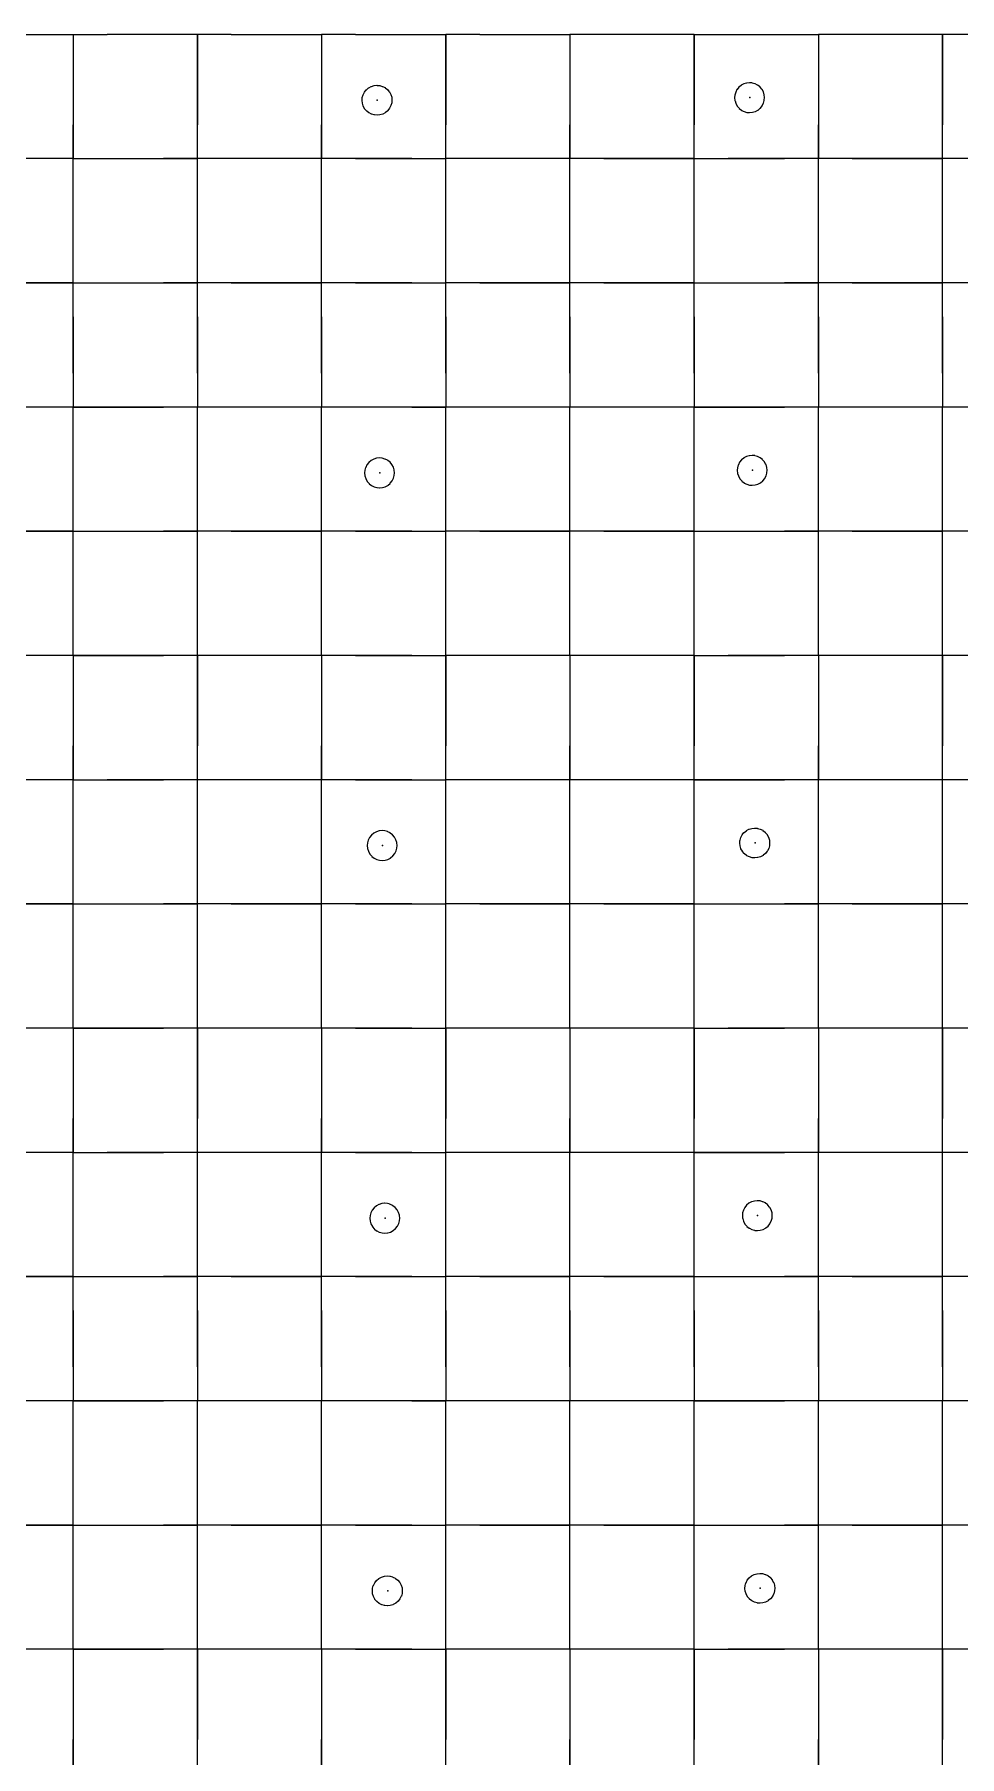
# Model space of a CAD drawing. Header units: metres. Extents: x 0 to 438, y -24 to 612.
# Drawn here: x 69.2 to 136.2, y 478.2 to 603 of the extents above; entities that cross this region are included whole.
import ezdxf

# ---------------------------------------------------------------- set-up
doc = ezdxf.new("R2010")
doc.units = ezdxf.units.M
doc.layers.add('LAYER_01_CUT', color=7, linetype='Continuous')
doc.layers.add('LAYER_04_GRID', color=7, linetype='Continuous')

msp = doc.modelspace()

# ---------------------------------------------------------------- linework, layer by layer
at = {"layer": 'LAYER_01_CUT'}
for points in [[(65.46, 603), (72, 603), (72, 600.54), (72, 594), (72, 596.46)], [(72, 603), (72, 596.46)], [(72, 603), (74.46, 603)], [(74.46, 594), (81, 594), (81, 600.54), (81, 603), (81, 596.46)], [(81, 603), (74.46, 603)], [(83.46, 603), (81, 603)], [(83.46, 603), (90, 603), (90, 600.54), (90, 594), (90, 596.46)], [(92.46, 603), (90, 603)], [(90, 603), (90, 596.46)], [(92.46, 594), (99, 594), (99, 600.54), (99, 603), (99, 596.46)], [(92.46, 603), (99, 603)], [(101.46, 603), (99, 603)], [(101.46, 603), (108, 603), (108, 600.54), (108, 594), (108, 596.46)], [(110.46, 603), (108, 603)], [(108, 603), (108, 596.46)], [(110.46, 594), (117, 594), (117, 600.54), (117, 603), (117, 596.46)], [(117, 603), (110.46, 603)], [(117, 603), (119.46, 603)], [(119.46, 603), (126, 603), (126, 600.54), (126, 594), (126, 596.46)], [(128.46, 603), (126, 603)], [(126, 603), (126, 596.46)], [(128.46, 594), (135, 594), (135, 600.54), (135, 603), (135, 596.46)], [(135, 603), (128.46, 603)], [(137.46, 603), (135, 603)], [(93.01, 598.63), (93.1, 598.81), (93.11, 598.82), (93.24, 598.98), (93.25, 598.99), (93.41, 599.13), (93.42, 599.13), (93.6, 599.23), (93.61, 599.23), (93.8, 599.29), (93.81, 599.29), (94.01, 599.32), (94.02, 599.31), (94.21, 599.3), (94.21, 599.3), (94.4, 599.24), (94.41, 599.24), (94.6, 599.15), (94.6, 599.14), (94.77, 599.01), (94.78, 599), (94.91, 598.84), (94.92, 598.84), (95.02, 598.65), (95.02, 598.64), (95.08, 598.45), (95.08, 598.44), (95.1, 598.24), (95.1, 598.23), (95.09, 598.04), (95.08, 598.04), (95.03, 597.85), (95.03, 597.84), (94.93, 597.65), (94.93, 597.65), (94.8, 597.48), (94.79, 597.47), (94.63, 597.34), (94.62, 597.33), (94.44, 597.23), (94.43, 597.23), (94.23, 597.17), (94.22, 597.17), (94.03, 597.15), (94.02, 597.15), (93.83, 597.17), (93.82, 597.17), (93.63, 597.22), (93.62, 597.22), (93.44, 597.32), (93.43, 597.32), (93.27, 597.45), (93.26, 597.46), (93.12, 597.62), (93.12, 597.63), (93.02, 597.81), (93.02, 597.82), (92.96, 598.02), (92.96, 598.03), (92.93, 598.22), (92.94, 598.23), (92.95, 598.42), (92.95, 598.43), (93.01, 598.62), (93.01, 598.63)], [(120.24, 599.17), (120.11, 599.01), (120.1, 599), (120.01, 598.81), (120.01, 598.81), (119.95, 598.61), (119.95, 598.61), (119.93, 598.42), (119.93, 598.41), (119.95, 598.21), (119.96, 598.2), (120.02, 598.01), (120.02, 598), (120.12, 597.82), (120.12, 597.81), (120.26, 597.65), (120.26, 597.64), (120.43, 597.51), (120.44, 597.5), (120.62, 597.41), (120.63, 597.41), (120.82, 597.35), (120.83, 597.35), (121.02, 597.34), (121.02, 597.34), (121.22, 597.36), (121.23, 597.36), (121.43, 597.42), (121.44, 597.42), (121.62, 597.52), (121.63, 597.52), (121.79, 597.66), (121.8, 597.67), (121.93, 597.83), (121.93, 597.84), (122.03, 598.02), (122.03, 598.03), (122.08, 598.22), (122.08, 598.23), (122.1, 598.42), (122.1, 598.43), (122.08, 598.62), (122.08, 598.63), (122.02, 598.83), (122.02, 598.84), (121.92, 599.02), (121.91, 599.03), (121.78, 599.19), (121.77, 599.2), (121.6, 599.33), (121.6, 599.33), (121.41, 599.43), (121.4, 599.43), (121.21, 599.48), (121.2, 599.49), (121.02, 599.5), (121.01, 599.5), (120.81, 599.48), (120.8, 599.48), (120.61, 599.42), (120.6, 599.42), (120.41, 599.32), (120.41, 599.31), (120.24, 599.18), (120.24, 599.17)], [(81, 594), (81, 596.46)], [(99, 594), (99, 596.46)], [(117, 594), (117, 596.46)], [(135, 594), (135, 596.46)], [(69.54, 594), (63, 594)], [(72, 594), (65.46, 594)], [(72, 594), (69.54, 594)], [(72, 591.54), (72, 594)], [(72, 587.46), (72, 594)], [(72, 594), (74.46, 594)], [(72, 594), (78.54, 594)], [(81, 594), (78.54, 594)], [(83.46, 594), (81, 594)], [(87.54, 594), (81, 594)], [(81, 591.54), (81, 594)], [(81, 587.46), (81, 594)], [(90, 594), (83.46, 594)], [(90, 594), (87.54, 594)], [(92.46, 594), (90, 594)], [(96.54, 594), (90, 594)], [(90, 591.54), (90, 594)], [(90, 587.46), (90, 594)], [(96.54, 594), (99, 594)], [(101.46, 594), (99, 594)], [(105.54, 594), (99, 594)], [(99, 591.54), (99, 594)], [(99, 587.46), (99, 594)], [(108, 594), (101.46, 594)], [(108, 594), (105.54, 594)], [(110.46, 594), (108, 594)], [(114.54, 594), (108, 594)], [(108, 591.54), (108, 594)], [(108, 587.46), (108, 594)], [(117, 594), (114.54, 594)], [(117, 591.54), (117, 594)], [(117, 587.46), (117, 594)], [(117, 594), (119.46, 594)], [(117, 594), (123.54, 594)], [(126, 594), (119.46, 594)], [(126, 594), (123.54, 594)], [(128.46, 594), (126, 594)], [(132.54, 594), (126, 594)], [(126, 591.54), (126, 594)], [(126, 587.46), (126, 594)], [(135, 594), (132.54, 594)], [(137.46, 594), (135, 594)], [(141.54, 594), (135, 594)], [(135, 591.54), (135, 594)], [(135, 587.46), (135, 594)], [(65.46, 585), (72, 585), (72, 591.54)], [(74.46, 585), (81, 585), (81, 591.54)], [(83.46, 585), (90, 585), (90, 591.54)], [(92.46, 585), (99, 585), (99, 591.54)], [(101.46, 585), (108, 585), (108, 591.54)], [(110.46, 585), (117, 585), (117, 591.54)], [(119.46, 585), (126, 585), (126, 591.54)], [(128.46, 585), (135, 585), (135, 591.54)], [(72, 585), (72, 587.46)], [(81, 585), (81, 587.46)], [(90, 585), (90, 587.46)], [(99, 585), (99, 587.46)], [(108, 585), (108, 587.46)], [(117, 585), (117, 587.46)], [(126, 585), (126, 587.46)], [(135, 585), (135, 587.46)], [(69.54, 585), (63, 585)], [(72, 585), (69.54, 585)], [(72, 582.54), (72, 585)], [(72, 578.46), (72, 585)], [(72, 585), (74.46, 585)], [(72, 585), (78.54, 585)], [(81, 585), (78.54, 585)], [(83.46, 585), (81, 585)], [(87.54, 585), (81, 585)], [(81, 582.54), (81, 585)], [(81, 578.46), (81, 585)], [(90, 585), (87.54, 585)], [(92.46, 585), (90, 585)], [(96.54, 585), (90, 585)], [(90, 582.54), (90, 585)], [(90, 578.46), (90, 585)], [(96.54, 585), (99, 585)], [(101.46, 585), (99, 585)], [(105.54, 585), (99, 585)], [(99, 582.54), (99, 585)], [(99, 578.46), (99, 585)], [(108, 585), (105.54, 585)], [(110.46, 585), (108, 585)], [(114.54, 585), (108, 585)], [(108, 582.54), (108, 585)], [(108, 578.46), (108, 585)], [(117, 585), (114.54, 585)], [(117, 582.54), (117, 585)], [(117, 578.46), (117, 585)], [(117, 585), (119.46, 585)], [(117, 585), (123.54, 585)], [(126, 585), (123.54, 585)], [(128.46, 585), (126, 585)], [(132.54, 585), (126, 585)], [(126, 582.54), (126, 585)], [(126, 578.46), (126, 585)], [(135, 585), (132.54, 585)], [(137.46, 585), (135, 585)], [(141.54, 585), (135, 585)], [(135, 582.54), (135, 585)], [(135, 578.46), (135, 585)], [(72, 582.54), (72, 576)], [(81, 582.54), (81, 576)], [(90, 582.54), (90, 576)], [(99, 582.54), (99, 576)], [(108, 582.54), (108, 576)], [(117, 582.54), (117, 576)], [(126, 582.54), (126, 576)], [(135, 582.54), (135, 576)], [(72, 578.46), (72, 576)], [(81, 578.46), (81, 576)], [(90, 578.46), (90, 576)], [(99, 578.46), (99, 576)], [(108, 578.46), (108, 576)], [(117, 578.46), (117, 576)], [(126, 578.46), (126, 576)], [(135, 578.46), (135, 576)], [(69.54, 576), (63, 576)], [(137.46, 576), (135, 576), (128.46, 576), (126, 576), (119.46, 576), (117, 576), (110.46, 576), (108, 576), (101.46, 576), (99, 576), (92.46, 576), (90, 576), (83.46, 576), (81, 576), (74.46, 576), (72, 576), (65.46, 576)], [(72, 576), (69.54, 576)], [(72, 573.54), (72, 576)], [(72, 569.46), (72, 576)], [(72, 576), (78.54, 576)], [(81, 576), (78.54, 576)], [(87.54, 576), (81, 576)], [(81, 573.54), (81, 576)], [(81, 569.46), (81, 576)], [(90, 576), (87.54, 576)], [(96.54, 576), (90, 576)], [(90, 573.54), (90, 576)], [(90, 569.46), (90, 576)], [(96.54, 576), (99, 576)], [(105.54, 576), (99, 576)], [(99, 573.54), (99, 576)], [(99, 569.46), (99, 576)], [(108, 576), (105.54, 576)], [(114.54, 576), (108, 576)], [(108, 573.54), (108, 576)], [(108, 569.46), (108, 576)], [(117, 576), (114.54, 576)], [(117, 573.54), (117, 576)], [(117, 569.46), (117, 576)], [(117, 576), (123.54, 576)], [(126, 576), (123.54, 576)], [(132.54, 576), (126, 576)], [(126, 573.54), (126, 576)], [(126, 569.46), (126, 576)], [(135, 576), (132.54, 576)], [(141.54, 576), (135, 576)], [(135, 573.54), (135, 576)], [(135, 569.46), (135, 576)], [(65.46, 567), (72, 567), (72, 573.54)], [(74.46, 567), (81, 567), (81, 573.54)], [(83.46, 567), (90, 567), (90, 573.54)], [(92.46, 567), (99, 567), (99, 573.54)], [(101.46, 567), (108, 567), (108, 573.54)], [(110.46, 567), (117, 567), (117, 573.54)], [(119.46, 567), (126, 567), (126, 573.54)], [(128.46, 567), (135, 567), (135, 573.54)], [(94.78, 572.15), (94.6, 572.24), (94.59, 572.24), (94.4, 572.3), (94.39, 572.3), (94.2, 572.32), (94.2, 572.32), (94, 572.3), (93.99, 572.29), (93.79, 572.23), (93.79, 572.23), (93.6, 572.13), (93.59, 572.13), (93.43, 571.99), (93.43, 571.99), (93.29, 571.82), (93.29, 571.81), (93.2, 571.63), (93.19, 571.62), (93.14, 571.43), (93.14, 571.42), (93.12, 571.23), (93.12, 571.23), (93.14, 571.03), (93.14, 571.02), (93.2, 570.82), (93.21, 570.81), (93.31, 570.63), (93.31, 570.62), (93.45, 570.46), (93.45, 570.45), (93.62, 570.32), (93.62, 570.32), (93.81, 570.22), (93.82, 570.22), (94.01, 570.17), (94.02, 570.17), (94.2, 570.15), (94.21, 570.15), (94.41, 570.17), (94.42, 570.17), (94.61, 570.23), (94.62, 570.23), (94.81, 570.33), (94.82, 570.34), (94.98, 570.47), (94.98, 570.48), (95.11, 570.65), (95.12, 570.65), (95.21, 570.84), (95.22, 570.85), (95.27, 571.04), (95.27, 571.05), (95.29, 571.23), (95.29, 571.24), (95.27, 571.44), (95.27, 571.45), (95.21, 571.64), (95.2, 571.65), (95.1, 571.84), (95.1, 571.84), (94.96, 572.01), (94.96, 572.01), (94.79, 572.14), (94.78, 572.15)], [(120.45, 570.65), (120.45, 570.64), (120.62, 570.51), (120.62, 570.5), (120.81, 570.41), (120.82, 570.41), (121.01, 570.35), (121.02, 570.35), (121.2, 570.34), (121.21, 570.34), (121.41, 570.36), (121.42, 570.36), (121.61, 570.42), (121.62, 570.42), (121.81, 570.52), (121.81, 570.52), (121.98, 570.66), (121.98, 570.67), (122.11, 570.83), (122.12, 570.84), (122.21, 571.02), (122.22, 571.03), (122.27, 571.22), (122.27, 571.23), (122.29, 571.42), (122.29, 571.43), (122.27, 571.63), (122.27, 571.63), (122.21, 571.83), (122.2, 571.84), (122.1, 572.02), (122.1, 572.03), (121.96, 572.19), (121.96, 572.2), (121.79, 572.33), (121.78, 572.33), (121.6, 572.43), (121.59, 572.43), (121.4, 572.48), (121.39, 572.49), (121.2, 572.5), (121.2, 572.5), (121, 572.48), (120.99, 572.48), (120.79, 572.42), (120.79, 572.42), (120.6, 572.32), (120.59, 572.31), (120.43, 572.18), (120.42, 572.17), (120.29, 572.01), (120.29, 572), (120.2, 571.81), (120.19, 571.81), (120.14, 571.61), (120.14, 571.61), (120.12, 571.42), (120.12, 571.41), (120.14, 571.21), (120.14, 571.2), (120.2, 571.01), (120.2, 571), (120.3, 570.82), (120.31, 570.81), (120.45, 570.65)], [(72, 567), (72, 569.46)], [(81, 567), (81, 569.46)], [(90, 567), (90, 569.46)], [(99, 567), (99, 569.46)], [(108, 567), (108, 569.46)], [(117, 567), (117, 569.46)], [(126, 567), (126, 569.46)], [(135, 567), (135, 569.46)], [(69.54, 567), (63, 567)], [(72, 567), (69.54, 567)], [(72, 564.54), (72, 567)], [(72, 560.46), (72, 567)], [(72, 567), (74.46, 567)], [(72, 567), (78.54, 567)], [(81, 567), (78.54, 567)], [(83.46, 567), (81, 567)], [(87.54, 567), (81, 567)], [(81, 564.54), (81, 567)], [(81, 560.46), (81, 567)], [(90, 567), (87.54, 567)], [(92.46, 567), (90, 567)], [(96.54, 567), (90, 567)], [(90, 564.54), (90, 567)], [(90, 560.46), (90, 567)], [(96.54, 567), (99, 567)], [(101.46, 567), (99, 567)], [(105.54, 567), (99, 567)], [(99, 564.54), (99, 567)], [(99, 560.46), (99, 567)], [(108, 567), (105.54, 567)], [(110.46, 567), (108, 567)], [(114.54, 567), (108, 567)], [(108, 564.54), (108, 567)], [(108, 560.46), (108, 567)], [(117, 567), (114.54, 567)], [(117, 564.54), (117, 567)], [(117, 560.46), (117, 567)], [(117, 567), (119.46, 567)], [(117, 567), (123.54, 567)], [(126, 567), (123.54, 567)], [(128.46, 567), (126, 567)], [(132.54, 567), (126, 567)], [(126, 564.54), (126, 567)], [(126, 560.46), (126, 567)], [(135, 567), (132.54, 567)], [(137.46, 567), (135, 567)], [(141.54, 567), (135, 567)], [(135, 564.54), (135, 567)], [(135, 560.46), (135, 567)], [(74.46, 558), (72, 558), (72, 564.54)], [(83.46, 549), (81, 549), (81, 555.54), (81, 558), (81, 564.54)], [(92.46, 558), (90, 558), (90, 564.54)], [(101.46, 549), (99, 549), (99, 555.54), (99, 558), (99, 564.54)], [(110.46, 558), (108, 558), (108, 564.54)], [(119.46, 549), (117, 549), (117, 555.54), (117, 558), (117, 564.54)], [(128.46, 558), (126, 558), (126, 564.54)], [(137.46, 549), (135, 549), (135, 555.54), (135, 558), (135, 564.54)], [(72, 558), (72, 560.46)], [(81, 558), (81, 560.46)], [(90, 558), (90, 560.46)], [(99, 558), (99, 560.46)], [(108, 558), (108, 560.46)], [(117, 558), (117, 560.46)], [(126, 558), (126, 560.46)], [(135, 558), (135, 560.46)], [(69.54, 558), (63, 558)], [(72, 558), (65.46, 558)], [(72, 558), (69.54, 558)], [(72, 558), (72, 555.54)], [(72, 558), (72, 551.46)], [(72, 558), (78.54, 558)], [(81, 558), (74.46, 558)], [(81, 558), (78.54, 558)], [(83.46, 558), (81, 558)], [(87.54, 558), (81, 558)], [(81, 558), (81, 551.46)], [(90, 558), (83.46, 558)], [(90, 558), (87.54, 558)], [(96.54, 558), (90, 558)], [(90, 558), (90, 555.54)], [(90, 558), (90, 551.46)], [(92.46, 558), (99, 558)], [(96.54, 558), (99, 558)], [(101.46, 558), (99, 558)], [(105.54, 558), (99, 558)], [(99, 558), (99, 551.46)], [(108, 558), (101.46, 558)], [(108, 558), (105.54, 558)], [(114.54, 558), (108, 558)], [(108, 558), (108, 555.54)], [(108, 558), (108, 551.46)], [(117, 558), (110.46, 558)], [(117, 558), (114.54, 558)], [(117, 558), (117, 551.46)], [(117, 558), (119.46, 558)], [(117, 558), (123.54, 558)], [(126, 558), (119.46, 558)], [(126, 558), (123.54, 558)], [(132.54, 558), (126, 558)], [(126, 558), (126, 555.54)], [(126, 558), (126, 551.46)], [(135, 558), (128.46, 558)], [(135, 558), (132.54, 558)], [(137.46, 558), (135, 558)], [(141.54, 558), (135, 558)], [(135, 558), (135, 551.46)], [(72, 555.54), (72, 549), (72, 551.46)], [(90, 555.54), (90, 549), (90, 551.46)], [(108, 555.54), (108, 549), (108, 551.46)], [(126, 555.54), (126, 549), (126, 551.46)], [(81, 549), (81, 551.46)], [(99, 549), (99, 551.46)], [(117, 549), (117, 551.46)], [(135, 549), (135, 551.46)], [(69.54, 549), (63, 549)], [(72, 549), (65.46, 549)], [(72, 549), (69.54, 549)], [(72, 546.54), (72, 549)], [(72, 542.46), (72, 549)], [(72, 549), (74.46, 549)], [(72, 549), (78.54, 549)], [(81, 549), (74.46, 549)], [(81, 549), (78.54, 549)], [(87.54, 549), (81, 549)], [(81, 546.54), (81, 549)], [(81, 542.46), (81, 549)], [(90, 549), (83.46, 549)], [(90, 549), (87.54, 549)], [(92.46, 549), (90, 549)], [(96.54, 549), (90, 549)], [(90, 546.54), (90, 549)], [(90, 542.46), (90, 549)], [(92.46, 549), (99, 549)], [(96.54, 549), (99, 549)], [(105.54, 549), (99, 549)], [(99, 546.54), (99, 549)], [(99, 542.46), (99, 549)], [(108, 549), (101.46, 549)], [(108, 549), (105.54, 549)], [(110.46, 549), (108, 549)], [(114.54, 549), (108, 549)], [(108, 546.54), (108, 549)], [(108, 542.46), (108, 549)], [(117, 549), (110.46, 549)], [(117, 549), (114.54, 549)], [(117, 546.54), (117, 549)], [(117, 542.46), (117, 549)], [(117, 549), (123.54, 549)], [(126, 549), (119.46, 549)], [(126, 549), (123.54, 549)], [(128.46, 549), (126, 549)], [(132.54, 549), (126, 549)], [(126, 546.54), (126, 549)], [(126, 542.46), (126, 549)], [(135, 549), (128.46, 549)], [(135, 549), (132.54, 549)], [(141.54, 549), (135, 549)], [(135, 546.54), (135, 549)], [(135, 542.46), (135, 549)], [(65.46, 540), (72, 540), (72, 546.54)], [(74.46, 540), (81, 540), (81, 546.54)], [(83.46, 540), (90, 540), (90, 546.54)], [(92.46, 540), (99, 540), (99, 546.54)], [(101.46, 540), (108, 540), (108, 546.54)], [(110.46, 540), (117, 540), (117, 546.54)], [(119.46, 540), (126, 540), (126, 546.54)], [(128.46, 540), (135, 540), (135, 546.54)], [(95.39, 544.65), (95.29, 544.84), (95.29, 544.84), (95.15, 545.01), (95.14, 545.01), (94.98, 545.14), (94.97, 545.15), (94.79, 545.24), (94.78, 545.25), (94.59, 545.3), (94.58, 545.3), (94.39, 545.32), (94.38, 545.32), (94.19, 545.3), (94.18, 545.3), (93.98, 545.24), (93.97, 545.23), (93.79, 545.13), (93.78, 545.13), (93.62, 544.99), (93.61, 544.99), (93.48, 544.82), (93.48, 544.81), (93.38, 544.63), (93.38, 544.62), (93.33, 544.43), (93.32, 544.42), (93.31, 544.23), (93.31, 544.23), (93.33, 544.03), (93.33, 544.02), (93.39, 543.82), (93.39, 543.81), (93.49, 543.63), (93.5, 543.62), (93.63, 543.46), (93.64, 543.45), (93.8, 543.32), (93.81, 543.32), (94, 543.23), (94, 543.22), (94.2, 543.17), (94.2, 543.17), (94.39, 543.15), (94.4, 543.15), (94.6, 543.17), (94.61, 543.17), (94.8, 543.23), (94.81, 543.23), (94.99, 543.33), (95, 543.34), (95.16, 543.48), (95.17, 543.48), (95.3, 543.65), (95.31, 543.65), (95.4, 543.84), (95.4, 543.85), (95.46, 544.04), (95.46, 544.05), (95.47, 544.23), (95.47, 544.24), (95.45, 544.44), (95.45, 544.45), (95.39, 544.64), (95.39, 544.65)], [(120.98, 545.42), (121.18, 545.48), (121.18, 545.48), (121.38, 545.5), (121.39, 545.5), (121.58, 545.49), (121.59, 545.48), (121.78, 545.43), (121.79, 545.43), (121.97, 545.34), (121.98, 545.33), (122.14, 545.2), (122.15, 545.19), (122.29, 545.03), (122.29, 545.02), (122.39, 544.84), (122.39, 544.83), (122.45, 544.63), (122.45, 544.63), (122.47, 544.43), (122.47, 544.42), (122.46, 544.23), (122.46, 544.22), (122.4, 544.03), (122.4, 544.03), (122.31, 543.84), (122.3, 543.83), (122.17, 543.67), (122.16, 543.66), (122, 543.53), (121.99, 543.52), (121.81, 543.42), (121.8, 543.42), (121.61, 543.36), (121.6, 543.36), (121.4, 543.34), (121.39, 543.34), (121.2, 543.35), (121.2, 543.35), (121, 543.41), (121, 543.41), (120.81, 543.5), (120.8, 543.51), (120.64, 543.64), (120.63, 543.65), (120.5, 543.81), (120.49, 543.82), (120.39, 544), (120.39, 544.01), (120.33, 544.21), (120.33, 544.21), (120.31, 544.41), (120.31, 544.42), (120.32, 544.61), (120.33, 544.62), (120.38, 544.81), (120.38, 544.81), (120.48, 545), (120.48, 545.01), (120.61, 545.17), (120.62, 545.18), (120.78, 545.31), (120.79, 545.32), (120.97, 545.42), (120.98, 545.42)], [(72, 540), (72, 542.46)], [(81, 540), (81, 542.46)], [(90, 540), (90, 542.46)], [(99, 540), (99, 542.46)], [(108, 540), (108, 542.46)], [(117, 540), (117, 542.46)], [(126, 540), (126, 542.46)], [(135, 540), (135, 542.46)], [(69.54, 540), (63, 540)], [(72, 540), (69.54, 540)], [(72, 537.54), (72, 540)], [(72, 533.46), (72, 540)], [(72, 540), (74.46, 540)], [(72, 540), (78.54, 540)], [(81, 540), (78.54, 540)], [(83.46, 540), (81, 540)], [(87.54, 540), (81, 540)], [(81, 537.54), (81, 540)], [(81, 533.46), (81, 540)], [(90, 540), (87.54, 540)], [(92.46, 540), (90, 540)], [(96.54, 540), (90, 540)], [(90, 537.54), (90, 540)], [(90, 533.46), (90, 540)], [(96.54, 540), (99, 540)], [(101.46, 540), (99, 540)], [(105.54, 540), (99, 540)], [(99, 537.54), (99, 540)], [(99, 533.46), (99, 540)], [(108, 540), (105.54, 540)], [(110.46, 540), (108, 540)], [(114.54, 540), (108, 540)], [(108, 537.54), (108, 540)], [(108, 533.46), (108, 540)], [(117, 540), (114.54, 540)], [(117, 537.54), (117, 540)], [(117, 533.46), (117, 540)], [(117, 540), (119.46, 540)], [(117, 540), (123.54, 540)], [(126, 540), (123.54, 540)], [(128.46, 540), (126, 540)], [(132.54, 540), (126, 540)], [(126, 537.54), (126, 540)], [(126, 533.46), (126, 540)], [(135, 540), (132.54, 540)], [(137.46, 540), (135, 540)], [(141.54, 540), (135, 540)], [(135, 537.54), (135, 540)], [(135, 533.46), (135, 540)], [(74.46, 531), (72, 531), (72, 537.54)], [(83.46, 522), (81, 522), (81, 528.54), (81, 531), (81, 537.54)], [(92.46, 531), (90, 531), (90, 537.54)], [(101.46, 522), (99, 522), (99, 528.54), (99, 531), (99, 537.54)], [(110.46, 531), (108, 531), (108, 537.54)], [(119.46, 522), (117, 522), (117, 528.54), (117, 531), (117, 537.54)], [(128.46, 531), (126, 531), (126, 537.54)], [(137.46, 522), (135, 522), (135, 528.54), (135, 531), (135, 537.54)], [(72, 531), (72, 533.46)], [(81, 531), (81, 533.46)], [(90, 531), (90, 533.46)], [(99, 531), (99, 533.46)], [(108, 531), (108, 533.46)], [(117, 531), (117, 533.46)], [(126, 531), (126, 533.46)], [(135, 531), (135, 533.46)], [(69.54, 531), (63, 531)], [(72, 531), (65.46, 531)], [(72, 531), (69.54, 531)], [(72, 531), (72, 528.54)], [(72, 531), (72, 524.46)], [(72, 531), (78.54, 531)], [(81, 531), (74.46, 531)], [(81, 531), (78.54, 531)], [(83.46, 531), (81, 531)], [(87.54, 531), (81, 531)], [(81, 531), (81, 524.46)], [(90, 531), (83.46, 531)], [(90, 531), (87.54, 531)], [(96.54, 531), (90, 531)], [(90, 531), (90, 528.54)], [(90, 531), (90, 524.46)], [(92.46, 531), (99, 531)], [(96.54, 531), (99, 531)], [(101.46, 531), (99, 531)], [(105.54, 531), (99, 531)], [(99, 531), (99, 524.46)], [(108, 531), (101.46, 531)], [(108, 531), (105.54, 531)], [(114.54, 531), (108, 531)], [(108, 531), (108, 528.54)], [(108, 531), (108, 524.46)], [(117, 531), (110.46, 531)], [(117, 531), (114.54, 531)], [(117, 531), (117, 524.46)], [(117, 531), (119.46, 531)], [(117, 531), (123.54, 531)], [(126, 531), (119.46, 531)], [(126, 531), (123.54, 531)], [(132.54, 531), (126, 531)], [(126, 531), (126, 528.54)], [(126, 531), (126, 524.46)], [(135, 531), (128.46, 531)], [(135, 531), (132.54, 531)], [(137.46, 531), (135, 531)], [(141.54, 531), (135, 531)], [(135, 531), (135, 524.46)], [(72, 528.54), (72, 522), (72, 524.46)], [(90, 528.54), (90, 522), (90, 524.46)], [(108, 528.54), (108, 522), (108, 524.46)], [(126, 528.54), (126, 522), (126, 524.46)], [(81, 522), (81, 524.46)], [(99, 522), (99, 524.46)], [(117, 522), (117, 524.46)], [(135, 522), (135, 524.46)], [(69.54, 522), (63, 522)], [(72, 522), (65.46, 522)], [(72, 522), (69.54, 522)], [(72, 519.54), (72, 522)], [(72, 515.46), (72, 522)], [(72, 522), (74.46, 522)], [(72, 522), (78.54, 522)], [(81, 522), (74.46, 522)], [(81, 522), (78.54, 522)], [(87.54, 522), (81, 522)], [(81, 519.54), (81, 522)], [(81, 515.46), (81, 522)], [(90, 522), (83.46, 522)], [(90, 522), (87.54, 522)], [(92.46, 522), (90, 522)], [(96.54, 522), (90, 522)], [(90, 519.54), (90, 522)], [(90, 515.46), (90, 522)], [(92.46, 522), (99, 522)], [(96.54, 522), (99, 522)], [(105.54, 522), (99, 522)], [(99, 519.54), (99, 522)], [(99, 515.46), (99, 522)], [(108, 522), (101.46, 522)], [(108, 522), (105.54, 522)], [(110.46, 522), (108, 522)], [(114.54, 522), (108, 522)], [(108, 519.54), (108, 522)], [(108, 515.46), (108, 522)], [(117, 522), (110.46, 522)], [(117, 522), (114.54, 522)], [(117, 519.54), (117, 522)], [(117, 515.46), (117, 522)], [(117, 522), (123.54, 522)], [(126, 522), (119.46, 522)], [(126, 522), (123.54, 522)], [(128.46, 522), (126, 522)], [(132.54, 522), (126, 522)], [(126, 519.54), (126, 522)], [(126, 515.46), (126, 522)], [(135, 522), (128.46, 522)], [(135, 522), (132.54, 522)], [(141.54, 522), (135, 522)], [(135, 519.54), (135, 522)], [(135, 515.46), (135, 522)], [(65.46, 513), (72, 513), (72, 519.54)], [(74.46, 513), (81, 513), (81, 519.54)], [(83.46, 513), (90, 513), (90, 519.54)], [(92.46, 513), (99, 513), (99, 519.54)], [(101.46, 513), (108, 513), (108, 519.54)], [(110.46, 513), (117, 513), (117, 519.54)], [(119.46, 513), (126, 513), (126, 519.54)], [(128.46, 513), (135, 513), (135, 519.54)], [(95.18, 516.34), (95.19, 516.34), (95.35, 516.48), (95.36, 516.48), (95.49, 516.65), (95.49, 516.65), (95.59, 516.84), (95.59, 516.85), (95.64, 517.04), (95.65, 517.05), (95.66, 517.23), (95.66, 517.24), (95.64, 517.44), (95.64, 517.45), (95.58, 517.64), (95.58, 517.65), (95.48, 517.84), (95.47, 517.84), (95.34, 518.01), (95.33, 518.01), (95.16, 518.14), (95.16, 518.15), (94.97, 518.24), (94.96, 518.25), (94.77, 518.3), (94.77, 518.3), (94.58, 518.32), (94.57, 518.32), (94.37, 518.3), (94.36, 518.3), (94.17, 518.24), (94.16, 518.23), (93.97, 518.13), (93.97, 518.13), (93.81, 517.99), (93.8, 517.99), (93.67, 517.82), (93.66, 517.81), (93.57, 517.63), (93.57, 517.62), (93.51, 517.43), (93.51, 517.42), (93.5, 517.23), (93.49, 517.23), (93.52, 517.03), (93.52, 517.02), (93.58, 516.82), (93.58, 516.82), (93.68, 516.63), (93.68, 516.62), (93.82, 516.46), (93.83, 516.45), (93.99, 516.32), (94, 516.32), (94.18, 516.23), (94.19, 516.22), (94.38, 516.17), (94.39, 516.17), (94.58, 516.15), (94.59, 516.15), (94.78, 516.17), (94.79, 516.17), (94.99, 516.23), (95, 516.23), (95.18, 516.34)], [(122.66, 517.42), (122.66, 517.43), (122.64, 517.63), (122.64, 517.63), (122.58, 517.83), (122.58, 517.84), (122.48, 518.02), (122.47, 518.03), (122.34, 518.19), (122.33, 518.2), (122.16, 518.33), (122.16, 518.34), (121.97, 518.43), (121.96, 518.43), (121.77, 518.49), (121.76, 518.49), (121.58, 518.5), (121.57, 518.5), (121.37, 518.48), (121.36, 518.48), (121.17, 518.42), (121.16, 518.42), (120.97, 518.32), (120.97, 518.32), (120.8, 518.18), (120.8, 518.17), (120.67, 518.01), (120.66, 518), (120.57, 517.81), (120.57, 517.81), (120.51, 517.62), (120.51, 517.61), (120.49, 517.42), (120.49, 517.41), (120.51, 517.21), (120.52, 517.21), (120.58, 517.01), (120.58, 517), (120.68, 516.82), (120.68, 516.81), (120.82, 516.65), (120.82, 516.64), (120.99, 516.51), (121, 516.51), (121.18, 516.41), (121.19, 516.41), (121.38, 516.36), (121.39, 516.35), (121.58, 516.34), (121.58, 516.34), (121.78, 516.36), (121.79, 516.36), (121.99, 516.42), (122, 516.42), (122.18, 516.52), (122.19, 516.53), (122.35, 516.66), (122.36, 516.67), (122.49, 516.83), (122.49, 516.84), (122.59, 517.03), (122.59, 517.03), (122.64, 517.23), (122.64, 517.23), (122.66, 517.42)], [(72, 513), (72, 515.46)], [(81, 513), (81, 515.46)], [(90, 513), (90, 515.46)], [(99, 513), (99, 515.46)], [(108, 513), (108, 515.46)], [(117, 513), (117, 515.46)], [(126, 513), (126, 515.46)], [(135, 513), (135, 515.46)], [(69.54, 513), (63, 513)], [(72, 513), (69.54, 513)], [(72, 510.54), (72, 513)], [(72, 506.46), (72, 513)], [(72, 513), (74.46, 513)], [(72, 513), (78.54, 513)], [(81, 513), (78.54, 513)], [(83.46, 513), (81, 513)], [(87.54, 513), (81, 513)], [(81, 510.54), (81, 513)], [(81, 506.46), (81, 513)], [(90, 513), (87.54, 513)], [(92.46, 513), (90, 513)], [(96.54, 513), (90, 513)], [(90, 510.54), (90, 513)], [(90, 506.46), (90, 513)], [(96.54, 513), (99, 513)], [(101.46, 513), (99, 513)], [(105.54, 513), (99, 513)], [(99, 510.54), (99, 513)], [(99, 506.46), (99, 513)], [(108, 513), (105.54, 513)], [(110.46, 513), (108, 513)], [(114.54, 513), (108, 513)], [(108, 510.54), (108, 513)], [(108, 506.46), (108, 513)], [(117, 513), (114.54, 513)], [(117, 510.54), (117, 513)], [(117, 506.46), (117, 513)], [(117, 513), (119.46, 513)], [(117, 513), (123.54, 513)], [(126, 513), (123.54, 513)], [(128.46, 513), (126, 513)], [(132.54, 513), (126, 513)], [(126, 510.54), (126, 513)], [(126, 506.46), (126, 513)], [(135, 513), (132.54, 513)], [(137.46, 513), (135, 513)], [(141.54, 513), (135, 513)], [(135, 510.54), (135, 513)], [(135, 506.46), (135, 513)], [(72, 510.54), (72, 504)], [(81, 510.54), (81, 504)], [(90, 510.54), (90, 504)], [(99, 510.54), (99, 504)], [(108, 510.54), (108, 504)], [(117, 510.54), (117, 504)], [(126, 510.54), (126, 504)], [(135, 510.54), (135, 504)], [(72, 506.46), (72, 504)], [(81, 506.46), (81, 504)], [(90, 506.46), (90, 504)], [(99, 506.46), (99, 504)], [(108, 506.46), (108, 504)], [(117, 506.46), (117, 504)], [(126, 506.46), (126, 504)], [(135, 506.46), (135, 504)], [(69.54, 504), (63, 504)], [(137.46, 504), (135, 504), (128.46, 504), (126, 504), (119.46, 504), (117, 504), (110.46, 504), (108, 504), (101.46, 504), (99, 504), (92.46, 504), (90, 504), (83.46, 504), (81, 504), (74.46, 504), (72, 504), (65.46, 504)], [(72, 504), (69.54, 504)], [(72, 501.54), (72, 504)], [(72, 497.46), (72, 504)], [(72, 504), (78.54, 504)], [(81, 504), (78.54, 504)], [(87.54, 504), (81, 504)], [(81, 501.54), (81, 504)], [(81, 497.46), (81, 504)], [(90, 504), (87.54, 504)], [(96.54, 504), (90, 504)], [(90, 501.54), (90, 504)], [(90, 497.46), (90, 504)], [(96.54, 504), (99, 504)], [(105.54, 504), (99, 504)], [(99, 501.54), (99, 504)], [(99, 497.46), (99, 504)], [(108, 504), (105.54, 504)], [(114.54, 504), (108, 504)], [(108, 501.54), (108, 504)], [(108, 497.46), (108, 504)], [(117, 504), (114.54, 504)], [(117, 501.54), (117, 504)], [(117, 497.46), (117, 504)], [(117, 504), (123.54, 504)], [(126, 504), (123.54, 504)], [(132.54, 504), (126, 504)], [(126, 501.54), (126, 504)], [(126, 497.46), (126, 504)], [(135, 504), (132.54, 504)], [(141.54, 504), (135, 504)], [(135, 501.54), (135, 504)], [(135, 497.46), (135, 504)], [(65.46, 495), (72, 495), (72, 501.54)], [(74.46, 495), (81, 495), (81, 501.54)], [(83.46, 495), (90, 495), (90, 501.54)], [(92.46, 495), (99, 495), (99, 501.54)], [(101.46, 495), (108, 495), (108, 501.54)], [(110.46, 495), (117, 495), (117, 501.54)], [(119.46, 495), (126, 495), (126, 501.54)], [(128.46, 495), (135, 495), (135, 501.54)], [(72, 495), (72, 497.46)], [(81, 495), (81, 497.46)], [(90, 495), (90, 497.46)], [(99, 495), (99, 497.46)], [(108, 495), (108, 497.46)], [(117, 495), (117, 497.46)], [(126, 495), (126, 497.46)], [(135, 495), (135, 497.46)], [(69.54, 495), (63, 495)], [(72, 495), (69.54, 495)], [(72, 492.54), (72, 495)], [(72, 488.46), (72, 495)], [(72, 495), (74.46, 495)], [(72, 495), (78.54, 495)], [(81, 495), (78.54, 495)], [(83.46, 495), (81, 495)], [(87.54, 495), (81, 495)], [(81, 492.54), (81, 495)], [(81, 488.46), (81, 495)], [(90, 495), (87.54, 495)], [(92.46, 495), (90, 495)], [(96.54, 495), (90, 495)], [(90, 492.54), (90, 495)], [(90, 488.46), (90, 495)], [(96.54, 495), (99, 495)], [(101.46, 495), (99, 495)], [(105.54, 495), (99, 495)], [(99, 492.54), (99, 495)], [(99, 488.46), (99, 495)], [(108, 495), (105.54, 495)], [(110.46, 495), (108, 495)], [(114.54, 495), (108, 495)], [(108, 492.54), (108, 495)], [(108, 488.46), (108, 495)], [(117, 495), (114.54, 495)], [(117, 492.54), (117, 495)], [(117, 488.46), (117, 495)], [(117, 495), (119.46, 495)], [(117, 495), (123.54, 495)], [(126, 495), (123.54, 495)], [(128.46, 495), (126, 495)], [(132.54, 495), (126, 495)], [(126, 492.54), (126, 495)], [(126, 488.46), (126, 495)], [(135, 495), (132.54, 495)], [(137.46, 495), (135, 495)], [(141.54, 495), (135, 495)], [(135, 492.54), (135, 495)], [(135, 488.46), (135, 495)], [(74.46, 486), (72, 486), (72, 492.54)], [(83.46, 477), (81, 477), (81, 483.54), (81, 486), (81, 492.54)], [(92.46, 486), (90, 486), (90, 492.54)], [(101.46, 477), (99, 477), (99, 483.54), (99, 486), (99, 492.54)], [(110.46, 486), (108, 486), (108, 492.54)], [(119.46, 477), (117, 477), (117, 483.54), (117, 486), (117, 492.54)], [(128.46, 486), (126, 486), (126, 492.54)], [(137.46, 477), (135, 477), (135, 483.54), (135, 486), (135, 492.54)], [(94.18, 489.32), (94.01, 489.46), (94.01, 489.46), (93.87, 489.62), (93.86, 489.63), (93.76, 489.82), (93.76, 489.82), (93.7, 490.02), (93.7, 490.03), (93.68, 490.23), (93.68, 490.23), (93.7, 490.42), (93.7, 490.43), (93.75, 490.62), (93.76, 490.63), (93.85, 490.81), (93.85, 490.82), (93.98, 490.99), (93.99, 490.99), (94.15, 491.13), (94.16, 491.13), (94.35, 491.23), (94.35, 491.24), (94.55, 491.3), (94.56, 491.3), (94.76, 491.32), (94.76, 491.32), (94.95, 491.3), (94.96, 491.3), (95.15, 491.25), (95.16, 491.24), (95.34, 491.15), (95.35, 491.14), (95.52, 491.01), (95.52, 491.01), (95.66, 490.85), (95.66, 490.84), (95.76, 490.65), (95.77, 490.65), (95.83, 490.45), (95.83, 490.44), (95.85, 490.24), (95.85, 490.23), (95.83, 490.05), (95.83, 490.04), (95.78, 489.85), (95.77, 489.84), (95.68, 489.66), (95.67, 489.65), (95.54, 489.48), (95.54, 489.48), (95.37, 489.34), (95.37, 489.34), (95.18, 489.24), (95.17, 489.23), (94.98, 489.17), (94.97, 489.17), (94.77, 489.15), (94.76, 489.15), (94.58, 489.17), (94.57, 489.17), (94.38, 489.22), (94.37, 489.23), (94.18, 489.32), (94.18, 489.32)], [(121.96, 491.49), (122.15, 491.43), (122.16, 491.43), (122.34, 491.34), (122.35, 491.33), (122.52, 491.2), (122.52, 491.19), (122.66, 491.03), (122.66, 491.02), (122.76, 490.84), (122.77, 490.83), (122.83, 490.64), (122.83, 490.63), (122.85, 490.43), (122.85, 490.42), (122.83, 490.23), (122.83, 490.23), (122.78, 490.03), (122.77, 490.03), (122.68, 489.84), (122.67, 489.83), (122.54, 489.67), (122.54, 489.66), (122.37, 489.53), (122.37, 489.52), (122.18, 489.42), (122.17, 489.42), (121.98, 489.36), (121.97, 489.36), (121.77, 489.34), (121.76, 489.34), (121.58, 489.35), (121.57, 489.36), (121.38, 489.41), (121.37, 489.41), (121.18, 489.51), (121.18, 489.51), (121.01, 489.64), (121, 489.65), (120.87, 489.81), (120.86, 489.82), (120.76, 490), (120.76, 490.01), (120.7, 490.21), (120.7, 490.22), (120.68, 490.41), (120.68, 490.42), (120.7, 490.61), (120.7, 490.62), (120.75, 490.81), (120.76, 490.82), (120.85, 491), (120.85, 491.01), (120.98, 491.17), (120.99, 491.18), (121.15, 491.32), (121.16, 491.32), (121.34, 491.42), (121.35, 491.42), (121.55, 491.48), (121.56, 491.48), (121.76, 491.5), (121.76, 491.5), (121.95, 491.49), (121.96, 491.49)], [(72, 486), (72, 488.46)], [(81, 486), (81, 488.46)], [(90, 486), (90, 488.46)], [(99, 486), (99, 488.46)], [(108, 486), (108, 488.46)], [(117, 486), (117, 488.46)], [(126, 486), (126, 488.46)], [(135, 486), (135, 488.46)], [(69.54, 486), (63, 486)], [(72, 486), (65.46, 486)], [(72, 486), (69.54, 486)], [(72, 486), (72, 483.54)], [(72, 486), (72, 479.46)], [(72, 486), (78.54, 486)], [(81, 486), (74.46, 486)], [(81, 486), (78.54, 486)], [(83.46, 486), (81, 486)], [(87.54, 486), (81, 486)], [(81, 486), (81, 479.46)], [(90, 486), (83.46, 486)], [(90, 486), (87.54, 486)], [(96.54, 486), (90, 486)], [(90, 486), (90, 483.54)], [(90, 486), (90, 479.46)], [(92.46, 486), (99, 486)], [(96.54, 486), (99, 486)], [(101.46, 486), (99, 486)], [(105.54, 486), (99, 486)], [(99, 486), (99, 479.46)], [(108, 486), (101.46, 486)], [(108, 486), (105.54, 486)], [(114.54, 486), (108, 486)], [(108, 486), (108, 483.54)], [(108, 486), (108, 479.46)], [(117, 486), (110.46, 486)], [(117, 486), (114.54, 486)], [(117, 486), (117, 479.46)], [(117, 486), (119.46, 486)], [(117, 486), (123.54, 486)], [(126, 486), (119.46, 486)], [(126, 486), (123.54, 486)], [(132.54, 486), (126, 486)], [(126, 486), (126, 483.54)], [(126, 486), (126, 479.46)], [(135, 486), (128.46, 486)], [(135, 486), (132.54, 486)], [(137.46, 486), (135, 486)], [(141.54, 486), (135, 486)], [(135, 486), (135, 479.46)], [(72, 483.54), (72, 477), (72, 479.46)], [(90, 483.54), (90, 477), (90, 479.46)], [(108, 483.54), (108, 477), (108, 479.46)], [(126, 483.54), (126, 477), (126, 479.46)], [(81, 477), (81, 479.46)], [(99, 477), (99, 479.46)], [(117, 477), (117, 479.46)], [(135, 477), (135, 479.46)]]:
    msp.add_lwpolyline(points, dxfattribs=at)
at = {"layer": 'LAYER_04_GRID'}
for p in [(94.04, 598.23), (121.04, 598.42), (94.23, 571.23), (121.23, 571.42), (94.42, 544.23), (121.42, 544.42), (94.6, 517.23), (121.6, 517.42), (121.79, 490.42), (94.79, 490.23)]:
    msp.add_point(p, dxfattribs=at)

doc.saveas('drawing.dxf')
